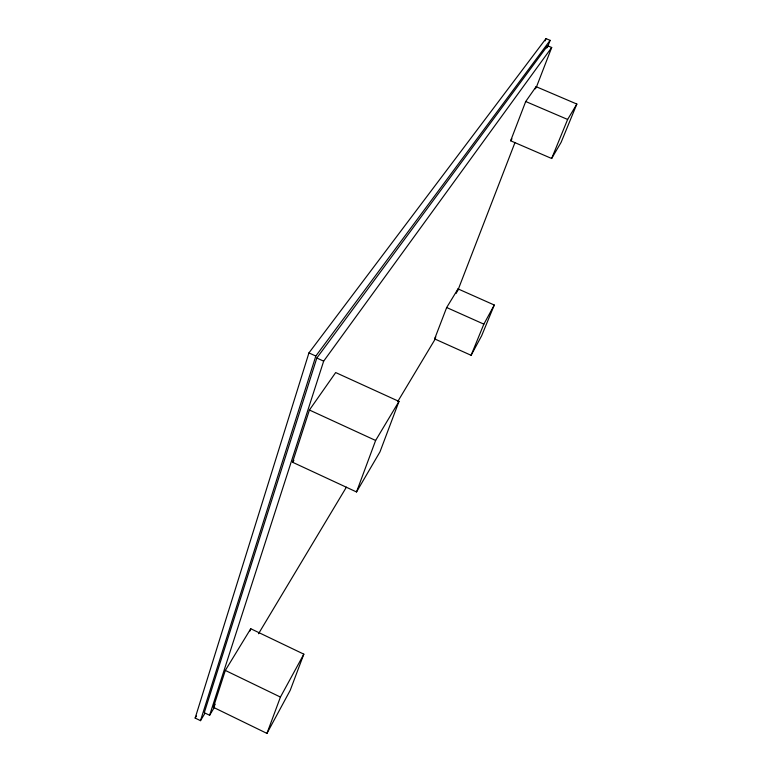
<?xml version="1.0" encoding="UTF-8"?>
<svg xmlns="http://www.w3.org/2000/svg" width="772" height="772" viewBox="0 0 772 772"><rect width="100%" height="100%" fill="white"/><g stroke="black" fill="none" stroke-linecap="round" stroke-linejoin="round"><path stroke-width="1.16" d="M204.85 713.444L200.488 720.662L195.152 718.057L308.935 352.91L545.997 38.6L550.118 40.347L547.522 47.092M200.488 720.662L315.825 356.046L550.118 40.347M536.106 87.854L551.7 47.497L547.57 45.751L316.819 358.034L204.281 712.691L209.617 715.287L214.568 707.036M209.617 715.287L323.661 361.151L551.7 47.497M213.4 707.326L225.318 670.424L250.755 628.726L303.83 654.164L290.243 690.255L266.948 733.4L213.4 707.326L215.243 704.257M292.549 462.245L309.418 410.019L335.685 372.558L398.979 401.421L379.998 451.832L356.519 491.957L292.549 462.245L293.9 460.257M249.993 631.013L250.755 628.726M266.948 733.4L280.429 697.068L303.83 654.164M356.519 491.957L375.626 440.465L398.979 401.421M545.138 40.848L545.997 38.6M434.626 338.898L446.67 307.526L458.028 288.892L494.283 305.027L481.66 335.733L471.094 355.303L434.626 338.898L435.833 336.891M510.639 140.784L525.713 101.508L536.115 86.676L576.848 104.056L561.138 142.289L551.652 158.492L510.639 140.784L511.971 138.835M546.701 48.009L547.57 45.751M456.329 293.312L458.028 288.892M535.266 88.876L536.115 86.676M457.738 290.716L514.895 142.772M471.094 355.303L483.851 324.143L494.283 305.027M551.652 158.492L567.632 119.457L576.848 104.056M258.514 633.744L346.396 487.161M397.773 401.488L435.524 338.522M195.152 718.057L196.406 716.001M525.713 101.508L567.632 119.457M446.67 307.526L483.851 324.143M308.935 352.91L315.825 356.046M316.819 358.034L323.661 361.151M309.418 410.019L375.626 440.465M225.318 670.424L280.429 697.068"/></g></svg>
